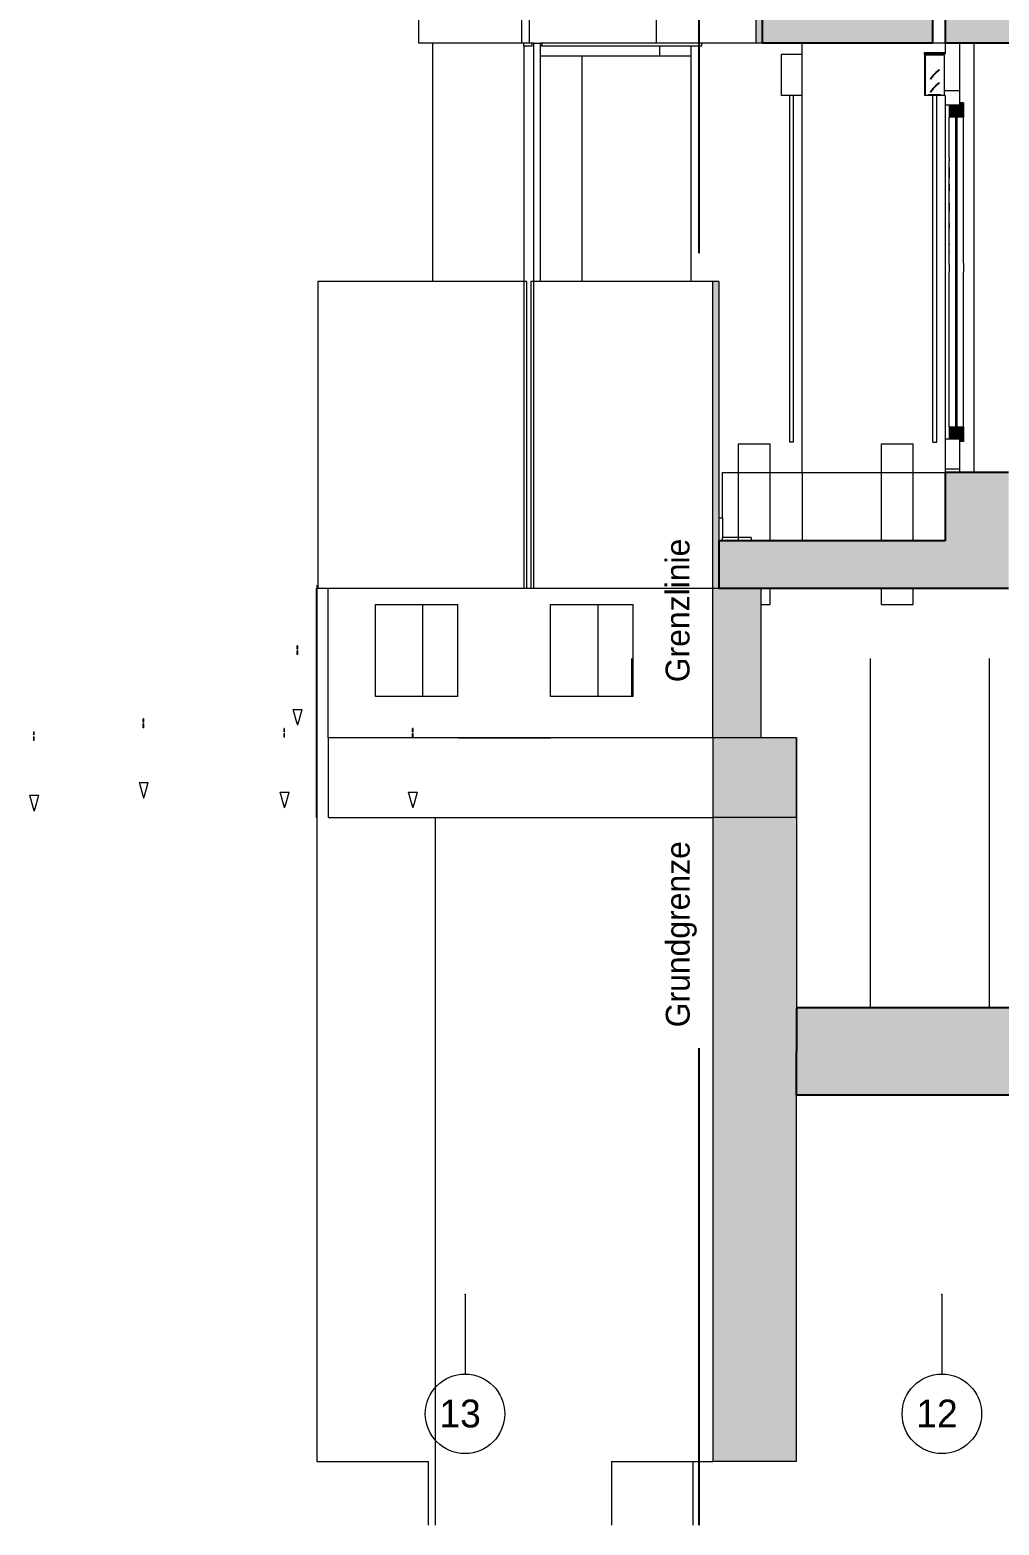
# Model space of a CAD drawing. Header units: metres. Extents: x -35.7 to 3.2, y -7 to 21.9.
# Drawn here: x -35.74 to -29.64, y -6.95 to 2.45 of the extents above; entities that cross this region are included whole.
import ezdxf

# ---------------------------------------------------------------- set-up
doc = ezdxf.new("R2010")
doc.units = ezdxf.units.M
doc.header["$MEASUREMENT"] = 0
doc.linetypes.add('Grenzlinie', pattern=[0.008, 0.003, -0.005])
doc.linetypes.add('Raster', pattern=[0.004, 0.002, -0.001, 0, -0.001])
for name, color, linetype in [('B_Schnitt B Garagenrampe RB_1_000 Achsraster', 7, 'Continuous'), ('B_Schnitt B Garagenrampe RB_1_110 Wand Aussen', 7, 'Continuous'), ('B_Schnitt B Garagenrampe RB_1_111 Wand Aussen - Bohrpfahlwand 80', 7, 'Continuous'), ('B_Schnitt B Garagenrampe RB_1_210 Decke', 7, 'Continuous'), ('B_Schnitt B Garagenrampe RB_1_211 Decke - Bohrpfahl Rost', 7, 'Continuous'), ('B_Schnitt B Garagenrampe RB_1_250 Träger Unterzug', 7, 'Continuous'), ('B_Schnitt B Garagenrampe RB_1_260 Fundament', 7, 'Continuous'), ('B_Schnitt B Garagenrampe RB_1_270 Deckendurchbruchsymbol', 7, 'Continuous'), ('B_Schnitt B Garagenrampe RB_1_450 Absturzsicherung', 7, 'Continuous'), ('B_Schnitt B Garagenrampe RB_1_840 Baulinien', 7, 'Continuous'), ('B_Schnitt B Garagenrampe RB_1_910 Allgemein Lageplan Höhen', 7, 'Continuous'), ('B_Schnitt B Garagenrampe RB_1_Neubau_840 Baulinien', 7, 'Continuous')]:
    doc.layers.add(name, color=color, linetype=linetype)
doc.styles.add('ERSTELLTER_STIL_1', font='')
doc.styles.get('ERSTELLTER_STIL_1').set_extended_font_data('Eurostile')

msp = doc.modelspace()

# ---------------------------------------------------------------- hatches: boundary and pattern name
at = {"layer": 'B_Schnitt B Garagenrampe RB_1_110 Wand Aussen', "linetype": 'Continuous', "lineweight": 0, "true_color": 0xffffff}
for points in [[(-29.955, 1.98), (-29.955, 1.905), (-29.89, 1.905), (-29.89, 1.98)], [(-29.89, 1.995), (-29.89, 1.905), (-29.865, 1.905), (-29.865, 1.995)], [(-29.955, -0.12), (-29.89, -0.12), (-29.89, -0.045), (-29.955, -0.045)], [(-29.89, -0.135), (-29.865, -0.135), (-29.865, -0.045), (-29.89, -0.045)]]:
    msp.add_hatch(color=7, dxfattribs=at).paths.add_polyline_path(points)
at = {"layer": 'B_Schnitt B Garagenrampe RB_1_110 Wand Aussen', "linetype": 'Continuous', "lineweight": 0, "true_color": 0x000000}
msp.add_hatch(color=18, dxfattribs=at).paths.add_polyline_path([(-31.4432, -2), (-31.1401, -2), (-31.1401, -1.06), (-31.4432, -1.06)])
at = {"layer": 'B_Schnitt B Garagenrampe RB_1_111 Wand Aussen - Bohrpfahlwand 80', "linetype": 'Continuous', "lineweight": 0, "true_color": 0x000000}
msp.add_hatch(color=18, dxfattribs=at).paths.add_polyline_path([(-30.9167, -4.2467), (-30.9151, -3.6966), (-30.9151, -2), (-30.9178, -2), (-30.9178, -2.5), (-31.4404, -2.5), (-31.4404, -6.55), (-30.9167, -6.55)])
at = {"layer": 'B_Schnitt B Garagenrampe RB_1_210 Decke', "linetype": 'Continuous', "lineweight": 0, "true_color": 0x000000}
for points in [[(-30.06, 2.37), (-30.06, 2.57), (-31.13, 2.57), (-31.13, 2.37)], [(-29.98, 2.57), (-29.98, 2.37), (-21.495, 2.37), (-21.495, 2.57)], [(-29.98, -1.06), (-29.98, -0.76), (-31.4028, -0.76), (-31.4028, -1.06)]]:
    msp.add_hatch(color=18, dxfattribs=at).paths.add_polyline_path(points)
at = {"layer": 'B_Schnitt B Garagenrampe RB_1_211 Decke - Bohrpfahl Rost', "linetype": 'Continuous', "lineweight": 0, "true_color": 0x000000}
msp.add_hatch(color=18, dxfattribs=at).paths.add_polyline_path([(-30.9178, -2.5), (-30.9178, -2), (-31.4405, -2), (-31.4405, -2.5)])
at = {"layer": 'B_Schnitt B Garagenrampe RB_1_250 Träger Unterzug', "linetype": 'Continuous', "lineweight": 0, "true_color": 0x000000}
msp.add_hatch(color=18, dxfattribs=at).paths.add_polyline_path([(-29.58, -0.33), (-29.98, -0.33), (-29.98, -1.06), (-29.58, -1.06)])
at = {"layer": 'B_Schnitt B Garagenrampe RB_1_260 Fundament', "linetype": 'Continuous', "lineweight": 0, "true_color": 0x000000}
msp.add_hatch(color=18, dxfattribs=at).paths.add_polyline_path([(-30.9167, -4.2467), (-12.685, -4.2467), (-12.685, -3.6966), (-30.9151, -3.6966)])
at = {"layer": 'B_Schnitt B Garagenrampe RB_1_450 Absturzsicherung', "linetype": 'Continuous', "lineweight": 0, "true_color": 0x000000}
for points in [[(-31.13, 3.716), (-31.17, 3.716), (-31.17, 2.37), (-31.13, 2.37)], [(-31.4028, -1.06), (-31.4028, 0.87), (-31.4432, 0.87), (-31.4432, -1.06)]]:
    msp.add_hatch(color=18, dxfattribs=at).paths.add_polyline_path(points)

# ---------------------------------------------------------------- linework, layer by layer
at = {"layer": 'B_Schnitt B Garagenrampe RB_1_000 Achsraster', "color": 5, "linetype": 'Raster', "lineweight": 0, "ltscale": 1000}
for p, q in [((-33, -5.5), (-33, -6)), ((-30, -5.5), (-30, -6))]:
    msp.add_line(p, q, dxfattribs=at)
at = {"layer": 'B_Schnitt B Garagenrampe RB_1_000 Achsraster', "color": 5, "linetype": 'Continuous', "lineweight": 0, "ltscale": 1000}
for centre in [(-33, -6.25), (-30, -6.25)]:
    msp.add_circle(centre, 0.25, dxfattribs=at)
at = {"layer": 'B_Schnitt B Garagenrampe RB_1_000 Achsraster', "color": 5, "linetype": 'Raster', "lineweight": 0, "ltscale": 1000}
for p in [(-33, -5.5), (-33, -5.5), (-30, -5.5), (-30, -5.5)]:
    msp.add_point(p, dxfattribs=at)
at = {"layer": 'B_Schnitt B Garagenrampe RB_1_110 Wand Aussen', "color": 7, "linetype": 'Continuous', "lineweight": 18, "ltscale": 1000}
for p, q in [((-33.205, 2.37), (-33.205, 0.87)), ((-30.88, -0.33), (-30.88, 2.37)), ((-29.98, 2.37), (-30.06, 2.37)), ((-29.8, 2.37), (-29.8, -0.33)), ((-32.265, 2.29), (-31.58, 2.29)), ((-32.265, 2.29), (-32.265, 0.87)), ((-31.58, 2.35), (-31.58, 2.29)), ((-31.58, 2.29), (-31.58, 0.87)), ((-31.38, -0.53), (-31.38, -0.33)), ((-31.38, -0.33), (-30.88, -0.33)), ((-30.7, -0.33), (-29.98, -0.33)), ((-31.38, -0.615), (-31.38, -0.53)), ((-31.4028, -0.615), (-31.38, -0.615)), ((-31.2, -0.74), (-31.38, -0.74)), ((-31.38, -0.76), (-31.38, -0.74)), ((-31.2, -0.74), (-31.2, -0.76)), ((-33.8604, -2), (-33.8604, -1.06)), ((-32.6301, -1.06), (-33.0448, -1.06)), ((-31.4432, -1.06), (-31.9431, -1.06)), ((-33.564, -1.74), (-33.564, -1.16)), ((-33.0448, -1.74), (-33.0448, -1.16)), ((-32.462, -1.74), (-32.462, -1.16)), ((-31.9431, -1.74), (-31.9431, -1.16)), ((-33.564, -2), (-33.8604, -2)), ((-33.0448, -2), (-33.564, -2)), ((-32.462, -2), (-33.0448, -2)), ((-31.9431, -2), (-32.462, -2)), ((-31.4432, -2), (-31.9431, -2))]:
    msp.add_line(p, q, dxfattribs=at)
at = {"layer": 'B_Schnitt B Garagenrampe RB_1_110 Wand Aussen', "color": 7, "linetype": 'Continuous', "lineweight": 13, "ltscale": 1000}
for p, q in [((-29.98, 2.37), (-29.98, 2.3)), ((-31.01, 2.04), (-31.01, 2.3)), ((-31.01, 2.3), (-30.88, 2.3)), ((-30.11, 2.3), (-30.11, 2.31)), ((-30.11, 2.31), (-29.98, 2.31)), ((-30.11, 2.3), (-30.11, 2.04)), ((-29.98, 2.3), (-30.11, 2.3)), ((-30.105, 2.295), (-30.105, 2.04)), ((-29.985, 2.295), (-30.105, 2.295)), ((-29.985, 2.295), (-29.985, 2.04)), ((-30.0178, 2.2016), (-30.0157, 2.1995)), ((-30.0743, 2.145), (-30.0722, 2.1429)), ((-30.0178, 2.1194), (-30.0157, 2.1173)), ((-29.89, 2.07), (-29.98, 2.07)), ((-31.005, 2.04), (-31.01, 2.04)), ((-30.9575, 2.04), (-31.005, 2.04)), ((-30.9325, 2.04), (-30.9575, 2.04)), ((-30.9575, -0.14), (-30.9575, 2.04)), ((-30.885, 2.04), (-30.9325, 2.04)), ((-30.9325, -0.14), (-30.9325, 2.04)), ((-30.88, 2.04), (-30.885, 2.04)), ((-30.105, 2.04), (-30.11, 2.04)), ((-30.085, 2.04), (-30.105, 2.04)), ((-30.085, 2.0415), (-30.085, 2.04)), ((-30.0835, 2.0415), (-30.085, 2.0415)), ((-30.005, 2.04), (-30.085, 2.04)), ((-30.0835, 2.0445), (-30.0835, 2.0415)), ((-30.0065, 2.0445), (-30.0835, 2.0445)), ((-30.0743, 2.0629), (-30.0722, 2.0607)), ((-30.0575, -0.14), (-30.0575, 2.04)), ((-30.0325, -0.14), (-30.0325, 2.04)), ((-30.0065, 2.0445), (-30.0065, 2.0415)), ((-30.005, 2.0415), (-30.0065, 2.0415)), ((-30.005, 2.0415), (-30.005, 2.04)), ((-29.985, 2.04), (-30.005, 2.04)), ((-29.98, 2.04), (-29.985, 2.04)), ((-29.98, 2.04), (-29.98, 1.98)), ((-29.98, 1.98), (-29.98, -0.12)), ((-29.955, 1.98), (-29.955, 1.905)), ((-29.865, 1.995), (-29.89, 1.995)), ((-29.865, 1.995), (-29.865, 1.905)), ((-29.915, 1.905), (-29.915, -0.045)), ((-29.905, 1.905), (-29.905, -0.045)), ((-29.955, 1.6972), (-29.955, 1.8263)), ((-29.955, 1.4412), (-29.955, 1.6184)), ((-29.955, 1.3133), (-29.955, 1.3625)), ((-29.955, 1.1853), (-29.955, 1.2346)), ((-29.955, 1.0574), (-29.955, 1.1066)), ((-29.955, 0.6735), (-29.955, 0.6942)), ((-29.955, 0.548), (-29.955, 0.5886)), ((-29.955, 0.4424), (-29.955, 0.4668)), ((-29.955, 0.3368), (-29.955, 0.3389)), ((-29.955, 0.0337), (-29.955, 0.2109)), ((-29.955, -0.045), (-29.955, -0.12)), ((-29.865, -0.045), (-29.865, -0.135)), ((-30.9325, -0.14), (-30.9575, -0.14)), ((-30.0575, -0.14), (-30.0325, -0.14)), ((-29.98, -0.12), (-29.98, -0.33)), ((-29.865, -0.135), (-29.89, -0.135)), ((-29.89, -0.31), (-29.98, -0.31)), ((-31.4432, -1.06), (-31.4432, -2)), ((-31.1401, -1.06), (-31.1401, -2)), ((-31.4405, -2), (-31.4432, -2))]:
    msp.add_line(p, q, dxfattribs=at)
at = {"layer": 'B_Schnitt B Garagenrampe RB_1_110 Wand Aussen', "color": 8, "linetype": 'Continuous', "lineweight": 13, "ltscale": 1000}
msp.add_line((-32.5265, 2.29), (-32.265, 2.29), dxfattribs=at)
at = {"layer": 'B_Schnitt B Garagenrampe RB_1_110 Wand Aussen', "color": 8, "linetype": 'Continuous', "lineweight": 0, "ltscale": 1000}
for p, q in [((-29.955, 1.8263), (-29.955, 1.905)), ((-29.865, 0.9856), (-29.865, 1.905)), ((-29.955, 1.7464), (-29.955, 1.8251)), ((-29.955, 1.6474), (-29.955, 1.6972)), ((-29.955, 1.6474), (-29.955, 1.6288)), ((-29.955, 1.6184), (-29.955, 1.6288)), ((-29.955, 1.5882), (-29.955, 1.5232)), ((-29.955, 1.4905), (-29.955, 1.5232)), ((-29.955, 1.4826), (-29.955, 1.4412)), ((-29.955, 1.3625), (-29.955, 1.4412)), ((-29.955, 1.3625), (-29.955, 1.3133)), ((-29.955, 1.2346), (-29.955, 1.3133)), ((-29.955, 1.2346), (-29.955, 1.2064)), ((-29.955, 1.1066), (-29.955, 1.1853)), ((-29.955, 1.1066), (-29.955, 1.1008)), ((-29.955, 1.0602), (-29.955, 1.0574)), ((-29.955, 0.9856), (-29.955, 1.0574)), ((-29.955, 0.9786), (-29.955, 0.9856)), ((-29.955, 0.9786), (-29.955, 0.93)), ((-29.865, 0.9856), (-29.865, 0.93)), ((-29.955, 0.9294), (-29.955, 0.93)), ((-29.955, 0.8507), (-29.955, 0.9294)), ((-29.955, 0.8015), (-29.955, 0.8507)), ((-29.865, 0.2126), (-29.865, 0.93)), ((-29.955, 0.7592), (-29.955, 0.8015)), ((-29.955, 0.6942), (-29.955, 0.7592)), ((-29.955, 0.6536), (-29.955, 0.6735)), ((-29.955, 0.5886), (-29.955, 0.6536)), ((-29.955, 0.483), (-29.955, 0.548)), ((-29.955, 0.4668), (-29.955, 0.483)), ((-29.955, 0.3774), (-29.955, 0.4424)), ((-29.955, 0.3389), (-29.955, 0.3774)), ((-29.955, 0.2718), (-29.955, 0.3368)), ((-29.955, 0.2312), (-29.955, 0.2718)), ((-29.955, 0.2126), (-29.955, 0.2312)), ((-29.955, 0.2109), (-29.955, 0.2126)), ((-29.865, -0.045), (-29.865, 0.2126)), ((-29.955, 0.083), (-29.955, 0.1617)), ((-29.955, -0.045), (-29.955, 0.0337))]:
    msp.add_line(p, q, dxfattribs=at)
at = {"layer": 'B_Schnitt B Garagenrampe RB_1_110 Wand Aussen', "color": 16, "linetype": 'Continuous', "lineweight": 13, "ltscale": 1000, "true_color": 0x7e0000}
for p, q in [((-33.564, -1.16), (-33.0448, -1.16)), ((-33.564, -1.74), (-33.564, -1.16)), ((-33.267, -1.16), (-33.267, -1.74)), ((-32.462, -1.16), (-31.9431, -1.16)), ((-32.462, -1.74), (-32.462, -1.16)), ((-32.165, -1.16), (-32.165, -1.74)), ((-33.0448, -1.74), (-33.564, -1.74)), ((-31.9431, -1.74), (-32.462, -1.74))]:
    msp.add_line(p, q, dxfattribs=at)
at = {"layer": 'B_Schnitt B Garagenrampe RB_1_110 Wand Aussen', "color": 7, "linetype": 'Continuous', "lineweight": 13, "ltscale": 1000, "flags": 128}
for points in [[(-29.89, 2.37), (-29.89, 1.995), (-29.89, 1.98)], [(-30.0178, 2.2016), (-30.0388, 2.1849), (-30.0576, 2.166), (-30.0743, 2.145)], [(-30.0157, 2.1995), (-30.0366, 2.1827), (-30.0555, 2.1639), (-30.0722, 2.1429)], [(-30.0178, 2.1194), (-30.0388, 2.1027), (-30.0576, 2.0838), (-30.0743, 2.0629)], [(-30.0157, 2.1173), (-30.0366, 2.1006), (-30.0555, 2.0817), (-30.0722, 2.0607)], [(-29.89, 1.98), (-29.955, 1.98), (-29.98, 1.98)], [(-29.865, 1.905), (-29.89, 1.905), (-29.905, 1.905), (-29.915, 1.905), (-29.955, 1.905)], [(-29.865, -0.045), (-29.89, -0.045), (-29.905, -0.045), (-29.915, -0.045), (-29.955, -0.045)], [(-29.89, -0.12), (-29.955, -0.12), (-29.98, -0.12)], [(-29.89, -0.12), (-29.89, -0.135), (-29.89, -0.33)]]:
    msp.add_lwpolyline(points, dxfattribs=at)
at = {"layer": 'B_Schnitt B Garagenrampe RB_1_111 Wand Aussen - Bohrpfahlwand 80', "color": 7, "linetype": 'Continuous', "lineweight": 18, "ltscale": 1000}
for p, q in [((-33.9327, -1.04), (-33.9327, -1.06)), ((-33.9327, -1.04), (-33.9269, -1.04)), ((-33.9327, -1.06), (-33.9327, -2.5)), ((-31.95, -1.74), (-31.95, -1.5)), ((-30.45, -3.6966), (-30.45, -1.5)), ((-29.7, -3.6966), (-29.7, -1.5)), ((-30.9151, -2), (-30.9151, -3.6966)), ((-33.9327, -2.5), (-33.9327, -6.55)), ((-33.1864, -6.95), (-33.1864, -2.5)), ((-33.9327, -6.55), (-33.8308, -6.55)), ((-33.8308, -6.55), (-33.2314, -6.55)), ((-33.2314, -6.55), (-33.2314, -6.95)), ((-32.0787, -6.55), (-31.4404, -6.55)), ((-32.0787, -6.55), (-32.0787, -6.95)), ((-31.5655, -6.95), (-31.5655, -6.55))]:
    msp.add_line(p, q, dxfattribs=at)
at = {"layer": 'B_Schnitt B Garagenrampe RB_1_111 Wand Aussen - Bohrpfahlwand 80', "color": 7, "linetype": 'Continuous', "lineweight": 13, "ltscale": 1000}
for p, q in [((-30.9151, -2), (-30.9178, -2)), ((-31.4404, -2.5), (-31.4404, -6.55)), ((-30.9167, -4.2467), (-30.9167, -6.55)), ((-30.9167, -6.55), (-31.4404, -6.55))]:
    msp.add_line(p, q, dxfattribs=at)
at = {"layer": 'B_Schnitt B Garagenrampe RB_1_210 Decke', "color": 7, "linetype": 'Continuous', "lineweight": 25, "ltscale": 1000}
for p, q in [((-31.13, 2.57), (-31.13, 2.37)), ((-30.06, 2.57), (-30.06, 2.37)), ((-29.98, 2.57), (-29.98, 2.37)), ((-30.06, 2.37), (-31.13, 2.37)), ((-31.4028, -0.76), (-31.4028, -1.06)), ((-29.98, -0.76), (-31.4028, -0.76)), ((-31.1401, -1.06), (-31.4028, -1.06)), ((-29.98, -1.06), (-31.1401, -1.06))]:
    msp.add_line(p, q, dxfattribs=at)
at = {"layer": 'B_Schnitt B Garagenrampe RB_1_210 Decke', "color": 7, "linetype": 'Continuous', "lineweight": 25, "ltscale": 1000, "flags": 128}
msp.add_lwpolyline([(-21.495, 2.37), (-21.585, 2.37), (-29.89, 2.37), (-29.98, 2.37)], dxfattribs=at)
at = {"layer": 'B_Schnitt B Garagenrampe RB_1_211 Decke - Bohrpfahl Rost', "color": 8, "linetype": 'Continuous', "lineweight": 13, "ltscale": 1000}
for p, q in [((-33.9346, -1.06), (-33.9343, -1.06)), ((-33.9343, -2.5), (-33.9346, -1.06)), ((-33.9343, -1.06), (-33.9327, -1.06)), ((-33.9343, -1.06), (-33.9343, -2.5)), ((-33.8598, -2.5), (-33.8598, -2)), ((-33.0439, -2), (-32.462, -2)), ((-31.4432, -2), (-31.4405, -2)), ((-33.9346, -2.5), (-33.9343, -2.5)), ((-33.9327, -2.5), (-33.9343, -2.5)), ((-33.8598, -2.5), (-31.4405, -2.5))]:
    msp.add_line(p, q, dxfattribs=at)
at = {"layer": 'B_Schnitt B Garagenrampe RB_1_211 Decke - Bohrpfahl Rost', "color": 7, "linetype": 'Continuous', "lineweight": 18, "ltscale": 1000}
for p, q in [((-31.4405, -2), (-31.4405, -2.5)), ((-31.1401, -2), (-31.4405, -2)), ((-30.9178, -2), (-31.1401, -2)), ((-30.9178, -2), (-30.9178, -2.5)), ((-31.4404, -2.5), (-31.4405, -2.5)), ((-30.9178, -2.5), (-31.4404, -2.5))]:
    msp.add_line(p, q, dxfattribs=at)
at = {"layer": 'B_Schnitt B Garagenrampe RB_1_250 Träger Unterzug', "color": 7, "linetype": 'Continuous', "lineweight": 13, "ltscale": 1000}
for p, q in [((-30.88, -0.33), (-30.88, -0.76)), ((-30.88, -0.33), (-30.7, -0.33)), ((-31.38, -0.615), (-31.38, -0.74))]:
    msp.add_line(p, q, dxfattribs=at)
at = {"layer": 'B_Schnitt B Garagenrampe RB_1_250 Träger Unterzug', "color": 7, "linetype": 'Continuous', "lineweight": 25, "ltscale": 1000}
for p, q in [((-29.98, -0.33), (-29.98, -0.76)), ((-29.58, -1.06), (-29.98, -1.06))]:
    msp.add_line(p, q, dxfattribs=at)
at = {"layer": 'B_Schnitt B Garagenrampe RB_1_250 Träger Unterzug', "color": 7, "linetype": 'Continuous', "lineweight": 25, "ltscale": 1000, "flags": 128}
msp.add_lwpolyline([(-29.58, -0.33), (-29.89, -0.33), (-29.98, -0.33)], dxfattribs=at)
at = {"layer": 'B_Schnitt B Garagenrampe RB_1_260 Fundament', "color": 7, "linetype": 'Continuous', "lineweight": 25, "ltscale": 1000}
for p, q in [((-30.9151, -3.6966), (-30.9167, -4.2467)), ((-20.533, -3.6966), (-30.9151, -3.6966)), ((-13.085, -4.2467), (-30.9167, -4.2467))]:
    msp.add_line(p, q, dxfattribs=at)
at = {"layer": 'B_Schnitt B Garagenrampe RB_1_270 Deckendurchbruchsymbol', "color": 7, "linetype": 'Continuous', "lineweight": 13, "ltscale": 1000}
for p, q in [((-31.775, 2.29), (-31.775, 2.35)), ((-31.28, -0.15), (-31.08, -0.15)), ((-31.28, -0.76), (-31.28, -0.15)), ((-31.08, -0.76), (-31.08, -0.15)), ((-30.38, -0.15), (-30.18, -0.15)), ((-30.38, -0.76), (-30.38, -0.15)), ((-30.18, -0.76), (-30.18, -0.15)), ((-31.08, -1.16), (-31.08, -1.06)), ((-30.38, -1.16), (-30.38, -1.06)), ((-30.18, -1.16), (-30.18, -1.06)), ((-31.1401, -1.16), (-31.08, -1.16)), ((-30.38, -1.16), (-30.18, -1.16))]:
    msp.add_line(p, q, dxfattribs=at)
at = {"layer": 'B_Schnitt B Garagenrampe RB_1_450 Absturzsicherung', "color": 7, "linetype": 'Continuous', "lineweight": 18, "ltscale": 1000}
for p, q in [((-33.29, 2.37), (-33.29, 3.716)), ((-32.645, 3.716), (-32.645, 2.37)), ((-32.5971, 3.716), (-32.5971, 2.37)), ((-31.795, 2.37), (-31.795, 3.716)), ((-33.25, 2.37), (-33.29, 2.37)), ((-32.645, 2.37), (-33.25, 2.37)), ((-32.6318, 2.37), (-32.645, 2.37)), ((-32.577, 2.37), (-32.6318, 2.37)), ((-32.6318, 2.37), (-32.6318, 2.35)), ((-32.5726, 2.37), (-32.577, 2.37)), ((-32.577, 2.35), (-32.577, 2.37)), ((-32.5669, 2.37), (-32.5726, 2.37)), ((-32.5669, 2.37), (-32.5265, 2.37)), ((-32.5669, -1.06), (-32.5669, 2.37)), ((-32.5221, 2.37), (-32.5265, 2.37)), ((-32.5265, 2.37), (-32.5265, 0.87)), ((-32.5164, 2.37), (-32.5221, 2.37)), ((-31.795, 2.37), (-32.5164, 2.37)), ((-32.5164, 2.37), (-32.5164, 2.35)), ((-31.755, 2.37), (-31.795, 2.37)), ((-31.17, 2.37), (-31.755, 2.37)), ((-31.51, 2.35), (-31.51, 2.37)), ((-32.577, 2.35), (-32.6318, 2.35)), ((-32.6301, 2.35), (-32.6301, 0.87)), ((-32.5164, 2.35), (-32.5265, 2.35)), ((-31.51, 2.35), (-32.5164, 2.35)), ((-32.6301, 0.87), (-33.9269, 0.87)), ((-33.9269, 0.87), (-33.9269, -1.06)), ((-32.6114, 0.87), (-32.6301, 0.87)), ((-32.6301, 0.87), (-32.6301, -1.06)), ((-32.6114, -1.06), (-32.6114, 0.87)), ((-32.5669, 0.87), (-32.5855, 0.87)), ((-32.5855, 0.87), (-32.5855, -1.06)), ((-31.4432, 0.87), (-32.5669, 0.87)), ((-31.4432, 0.87), (-31.4432, -1.06)), ((-31.4028, 0.87), (-31.4432, 0.87)), ((-31.4028, 0.87), (-31.4028, -0.76)), ((-33.564, -1.06), (-33.9269, -1.06)), ((-33.0448, -1.06), (-33.564, -1.06)), ((-32.6301, -1.06), (-33.0448, -1.06)), ((-32.5855, -1.06), (-32.6301, -1.06)), ((-31.9431, -1.06), (-32.5855, -1.06)), ((-31.4028, -1.06), (-31.4432, -1.06))]:
    msp.add_line(p, q, dxfattribs=at)
at = {"layer": 'B_Schnitt B Garagenrampe RB_1_450 Absturzsicherung', "color": 7, "linetype": 'Continuous', "lineweight": 13, "ltscale": 1000}
for p in [(-31.17, 3.716), (-31.13, 2.37)]:
    msp.add_line(p, (-31.17, 2.37), dxfattribs=at)
at = {"layer": 'B_Schnitt B Garagenrampe RB_1_910 Allgemein Lageplan Höhen', "color": 7, "linetype": 'Continuous', "lineweight": 13, "ltscale": 1000}
for p, q in [((-34.0557, -1.4204), (-34.0557, -1.4202)), ((-34.0526, -1.4202), (-34.0557, -1.4202)), ((-34.0557, -1.44), (-34.0557, -1.4204)), ((-34.0526, -1.4204), (-34.0557, -1.4204)), ((-34.0557, -1.4402), (-34.0557, -1.44)), ((-34.0526, -1.44), (-34.0557, -1.44)), ((-34.0557, -1.4403), (-34.0557, -1.4402)), ((-34.0526, -1.4403), (-34.0557, -1.4403)), ((-34.0526, -1.4517), (-34.0557, -1.4517)), ((-34.0557, -1.452), (-34.0557, -1.4518)), ((-34.0557, -1.4524), (-34.0557, -1.452)), ((-34.0557, -1.4528), (-34.0557, -1.4524)), ((-34.0557, -1.4534), (-34.0557, -1.4528)), ((-34.0557, -1.4542), (-34.0557, -1.4534)), ((-34.0557, -1.455), (-34.0557, -1.4542)), ((-34.0557, -1.456), (-34.0557, -1.455)), ((-34.0557, -1.4571), (-34.0557, -1.456)), ((-34.0557, -1.4584), (-34.0557, -1.4571)), ((-34.0557, -1.4599), (-34.0557, -1.4584)), ((-34.0557, -1.4617), (-34.0557, -1.4599)), ((-34.0557, -1.4634), (-34.0557, -1.4617)), ((-34.0557, -1.4649), (-34.0557, -1.4634)), ((-34.0557, -1.4662), (-34.0557, -1.4649)), ((-34.0557, -1.4673), (-34.0557, -1.4662)), ((-34.0557, -1.4686), (-34.0557, -1.4673)), ((-34.0557, -1.4697), (-34.0557, -1.4686)), ((-34.0557, -1.4706), (-34.0557, -1.4697)), ((-34.0557, -1.4712), (-34.0557, -1.4706)), ((-34.0557, -1.4716), (-34.0557, -1.4712)), ((-34.0557, -1.4718), (-34.0557, -1.4716)), ((-34.0557, -1.4728), (-34.0557, -1.4718)), ((-34.0526, -1.4718), (-34.0557, -1.4718)), ((-34.0557, -1.4739), (-34.0557, -1.4728)), ((-34.0557, -1.4747), (-34.0557, -1.4739)), ((-34.0557, -1.4753), (-34.0557, -1.4747)), ((-34.0526, -1.4753), (-34.0557, -1.4753)), ((-34.0526, -1.4204), (-34.0526, -1.4202)), ((-34.0526, -1.44), (-34.0526, -1.4204)), ((-34.0526, -1.4402), (-34.0526, -1.44)), ((-34.0526, -1.4403), (-34.0526, -1.4402)), ((-34.0526, -1.452), (-34.0526, -1.4518)), ((-34.0526, -1.4524), (-34.0526, -1.452)), ((-34.0526, -1.4528), (-34.0526, -1.4524)), ((-34.0526, -1.4534), (-34.0526, -1.4528)), ((-34.0526, -1.4542), (-34.0526, -1.4534)), ((-34.0526, -1.455), (-34.0526, -1.4542)), ((-34.0526, -1.456), (-34.0526, -1.455)), ((-34.0526, -1.4571), (-34.0526, -1.456)), ((-34.0526, -1.4584), (-34.0526, -1.4571)), ((-34.0526, -1.4599), (-34.0526, -1.4584)), ((-34.0526, -1.4617), (-34.0526, -1.4599)), ((-34.0526, -1.4634), (-34.0526, -1.4617)), ((-34.0526, -1.4649), (-34.0526, -1.4634)), ((-34.0526, -1.4662), (-34.0526, -1.4649)), ((-34.0526, -1.4673), (-34.0526, -1.4662)), ((-34.0526, -1.4686), (-34.0526, -1.4673)), ((-34.0526, -1.4697), (-34.0526, -1.4686)), ((-34.0526, -1.4706), (-34.0526, -1.4697)), ((-34.0526, -1.4712), (-34.0526, -1.4706)), ((-34.0526, -1.4716), (-34.0526, -1.4712)), ((-34.0526, -1.4718), (-34.0526, -1.4716)), ((-34.0526, -1.4728), (-34.0526, -1.4718)), ((-34.0526, -1.4739), (-34.0526, -1.4728)), ((-34.0526, -1.4747), (-34.0526, -1.4739)), ((-34.0526, -1.4753), (-34.0526, -1.4747)), ((-35.0245, -1.8804), (-35.0245, -1.8802)), ((-35.0214, -1.8802), (-35.0245, -1.8802)), ((-35.0245, -1.9), (-35.0245, -1.8804)), ((-35.0214, -1.8804), (-35.0245, -1.8804)), ((-35.0214, -1.8804), (-35.0214, -1.8802)), ((-35.0214, -1.9), (-35.0214, -1.8804)), ((-34.0804, -1.82), (-34.0766, -1.82)), ((-34.0572, -1.9033), (-34.0804, -1.82)), ((-34.0766, -1.82), (-34.0665, -1.82)), ((-34.0665, -1.82), (-34.0526, -1.82)), ((-34.0526, -1.82), (-34.0387, -1.82)), ((-34.0479, -1.9033), (-34.0248, -1.82)), ((-34.0387, -1.82), (-34.0285, -1.82)), ((-34.0285, -1.82), (-34.0248, -1.82)), ((-35.713, -1.9604), (-35.713, -1.9602)), ((-35.7099, -1.9602), (-35.713, -1.9602)), ((-35.713, -1.98), (-35.713, -1.9604)), ((-35.7099, -1.9604), (-35.713, -1.9604)), ((-35.7099, -1.9604), (-35.7099, -1.9602)), ((-35.7099, -1.98), (-35.7099, -1.9604)), ((-35.0245, -1.9002), (-35.0245, -1.9)), ((-35.0214, -1.9), (-35.0245, -1.9)), ((-35.0245, -1.9003), (-35.0245, -1.9002)), ((-35.0214, -1.9003), (-35.0245, -1.9003)), ((-35.0214, -1.9117), (-35.0245, -1.9117)), ((-35.0245, -1.912), (-35.0245, -1.9118)), ((-35.0245, -1.9124), (-35.0245, -1.912)), ((-35.0245, -1.9128), (-35.0245, -1.9124)), ((-35.0245, -1.9134), (-35.0245, -1.9128)), ((-35.0245, -1.9142), (-35.0245, -1.9134)), ((-35.0245, -1.915), (-35.0245, -1.9142)), ((-35.0245, -1.916), (-35.0245, -1.915)), ((-35.0245, -1.9171), (-35.0245, -1.916)), ((-35.0245, -1.9184), (-35.0245, -1.9171)), ((-35.0245, -1.9199), (-35.0245, -1.9184)), ((-35.0245, -1.9217), (-35.0245, -1.9199)), ((-35.0245, -1.9234), (-35.0245, -1.9217)), ((-35.0245, -1.9249), (-35.0245, -1.9234)), ((-35.0245, -1.9262), (-35.0245, -1.9249)), ((-35.0245, -1.9273), (-35.0245, -1.9262)), ((-35.0245, -1.9286), (-35.0245, -1.9273)), ((-35.0245, -1.9297), (-35.0245, -1.9286)), ((-35.0245, -1.9306), (-35.0245, -1.9297)), ((-35.0245, -1.9312), (-35.0245, -1.9306)), ((-35.0245, -1.9316), (-35.0245, -1.9312)), ((-35.0245, -1.9318), (-35.0245, -1.9316)), ((-35.0245, -1.9328), (-35.0245, -1.9318)), ((-35.0214, -1.9318), (-35.0245, -1.9318)), ((-35.0245, -1.9339), (-35.0245, -1.9328)), ((-35.0245, -1.9347), (-35.0245, -1.9339)), ((-35.0245, -1.9353), (-35.0245, -1.9347)), ((-35.0214, -1.9353), (-35.0245, -1.9353)), ((-35.0214, -1.9002), (-35.0214, -1.9)), ((-35.0214, -1.9003), (-35.0214, -1.9002)), ((-35.0214, -1.912), (-35.0214, -1.9118)), ((-35.0214, -1.9124), (-35.0214, -1.912)), ((-35.0214, -1.9128), (-35.0214, -1.9124)), ((-35.0214, -1.9134), (-35.0214, -1.9128)), ((-35.0214, -1.9142), (-35.0214, -1.9134)), ((-35.0214, -1.915), (-35.0214, -1.9142)), ((-35.0214, -1.916), (-35.0214, -1.915)), ((-35.0214, -1.9171), (-35.0214, -1.916)), ((-35.0214, -1.9184), (-35.0214, -1.9171)), ((-35.0214, -1.9199), (-35.0214, -1.9184)), ((-35.0214, -1.9217), (-35.0214, -1.9199)), ((-35.0214, -1.9234), (-35.0214, -1.9217)), ((-35.0214, -1.9249), (-35.0214, -1.9234)), ((-35.0214, -1.9262), (-35.0214, -1.9249)), ((-35.0214, -1.9273), (-35.0214, -1.9262)), ((-35.0214, -1.9286), (-35.0214, -1.9273)), ((-35.0214, -1.9297), (-35.0214, -1.9286)), ((-35.0214, -1.9306), (-35.0214, -1.9297)), ((-35.0214, -1.9312), (-35.0214, -1.9306)), ((-35.0214, -1.9316), (-35.0214, -1.9312)), ((-35.0214, -1.9318), (-35.0214, -1.9316)), ((-35.0214, -1.9328), (-35.0214, -1.9318)), ((-35.0214, -1.9339), (-35.0214, -1.9328)), ((-35.0214, -1.9347), (-35.0214, -1.9339)), ((-35.0214, -1.9353), (-35.0214, -1.9347)), ((-34.1381, -1.9404), (-34.1381, -1.9402)), ((-34.135, -1.9402), (-34.1381, -1.9402)), ((-34.1381, -1.96), (-34.1381, -1.9404)), ((-34.135, -1.9404), (-34.1381, -1.9404)), ((-34.1381, -1.9602), (-34.1381, -1.96)), ((-34.135, -1.96), (-34.1381, -1.96)), ((-34.1381, -1.9603), (-34.1381, -1.9602)), ((-34.135, -1.9603), (-34.1381, -1.9603)), ((-34.135, -1.9717), (-34.1381, -1.9717)), ((-34.1381, -1.972), (-34.1381, -1.9718)), ((-34.1381, -1.9724), (-34.1381, -1.972)), ((-34.1381, -1.9728), (-34.1381, -1.9724)), ((-34.1381, -1.9734), (-34.1381, -1.9728)), ((-34.1381, -1.9742), (-34.1381, -1.9734)), ((-34.1381, -1.975), (-34.1381, -1.9742)), ((-34.135, -1.9404), (-34.135, -1.9402)), ((-34.135, -1.96), (-34.135, -1.9404)), ((-34.135, -1.9602), (-34.135, -1.96)), ((-34.135, -1.9603), (-34.135, -1.9602)), ((-34.135, -1.972), (-34.135, -1.9718)), ((-34.135, -1.9724), (-34.135, -1.972)), ((-34.135, -1.9728), (-34.135, -1.9724)), ((-34.135, -1.9734), (-34.135, -1.9728)), ((-34.135, -1.9742), (-34.135, -1.9734)), ((-34.135, -1.975), (-34.135, -1.9742)), ((-34.0572, -1.9033), (-34.0566, -1.9033)), ((-34.0526, -1.92), (-34.0572, -1.9033)), ((-34.0566, -1.9033), (-34.0549, -1.9033)), ((-34.0549, -1.9033), (-34.0526, -1.9033)), ((-34.0526, -1.9033), (-34.0503, -1.9033)), ((-34.0526, -1.92), (-34.0479, -1.9033)), ((-34.0503, -1.9033), (-34.0486, -1.9033)), ((-34.0486, -1.9033), (-34.0479, -1.9033)), ((-33.3304, -1.9404), (-33.3304, -1.9402)), ((-33.3273, -1.9402), (-33.3304, -1.9402)), ((-33.3304, -1.96), (-33.3304, -1.9404)), ((-33.3273, -1.9404), (-33.3304, -1.9404)), ((-33.3304, -1.9602), (-33.3304, -1.96)), ((-33.3273, -1.96), (-33.3304, -1.96)), ((-33.3304, -1.9603), (-33.3304, -1.9602)), ((-33.3273, -1.9603), (-33.3304, -1.9603)), ((-33.3273, -1.9717), (-33.3304, -1.9717)), ((-33.3304, -1.972), (-33.3304, -1.9718)), ((-33.3304, -1.9724), (-33.3304, -1.972)), ((-33.3304, -1.9728), (-33.3304, -1.9724)), ((-33.3304, -1.9734), (-33.3304, -1.9728)), ((-33.3304, -1.9742), (-33.3304, -1.9734)), ((-33.3304, -1.975), (-33.3304, -1.9742)), ((-33.3273, -1.9404), (-33.3273, -1.9402)), ((-33.3273, -1.96), (-33.3273, -1.9404)), ((-33.3273, -1.9602), (-33.3273, -1.96)), ((-33.3273, -1.9603), (-33.3273, -1.9602)), ((-33.3273, -1.972), (-33.3273, -1.9718)), ((-33.3273, -1.9724), (-33.3273, -1.972)), ((-33.3273, -1.9728), (-33.3273, -1.9724)), ((-33.3273, -1.9734), (-33.3273, -1.9728)), ((-33.3273, -1.9742), (-33.3273, -1.9734)), ((-33.3273, -1.975), (-33.3273, -1.9742)), ((-35.713, -1.9802), (-35.713, -1.98)), ((-35.7099, -1.98), (-35.713, -1.98)), ((-35.713, -1.9803), (-35.713, -1.9802)), ((-35.7099, -1.9803), (-35.713, -1.9803)), ((-35.7099, -1.9917), (-35.713, -1.9917)), ((-35.713, -1.992), (-35.713, -1.9918)), ((-35.713, -1.9924), (-35.713, -1.992)), ((-35.713, -1.9928), (-35.713, -1.9924)), ((-35.713, -1.9934), (-35.713, -1.9928)), ((-35.713, -1.9942), (-35.713, -1.9934)), ((-35.713, -1.995), (-35.713, -1.9942)), ((-35.713, -1.996), (-35.713, -1.995)), ((-35.713, -1.9971), (-35.713, -1.996)), ((-35.713, -1.9984), (-35.713, -1.9971)), ((-35.713, -1.9999), (-35.713, -1.9984)), ((-35.713, -2.0017), (-35.713, -1.9999)), ((-35.713, -2.0034), (-35.713, -2.0017)), ((-35.713, -2.0049), (-35.713, -2.0034)), ((-35.713, -2.0062), (-35.713, -2.0049)), ((-35.713, -2.0073), (-35.713, -2.0062)), ((-35.713, -2.0086), (-35.713, -2.0073)), ((-35.713, -2.0097), (-35.713, -2.0086)), ((-35.713, -2.0106), (-35.713, -2.0097)), ((-35.713, -2.0112), (-35.713, -2.0106)), ((-35.713, -2.0116), (-35.713, -2.0112)), ((-35.713, -2.0118), (-35.713, -2.0116)), ((-35.713, -2.0128), (-35.713, -2.0118)), ((-35.7099, -2.0118), (-35.713, -2.0118)), ((-35.713, -2.0139), (-35.713, -2.0128)), ((-35.713, -2.0147), (-35.713, -2.0139)), ((-35.713, -2.0153), (-35.713, -2.0147)), ((-35.7099, -2.0153), (-35.713, -2.0153)), ((-35.7099, -1.9802), (-35.7099, -1.98)), ((-35.7099, -1.9803), (-35.7099, -1.9802)), ((-35.7099, -1.992), (-35.7099, -1.9918)), ((-35.7099, -1.9924), (-35.7099, -1.992)), ((-35.7099, -1.9928), (-35.7099, -1.9924)), ((-35.7099, -1.9934), (-35.7099, -1.9928)), ((-35.7099, -1.9942), (-35.7099, -1.9934)), ((-35.7099, -1.995), (-35.7099, -1.9942)), ((-35.7099, -1.996), (-35.7099, -1.995)), ((-35.7099, -1.9971), (-35.7099, -1.996)), ((-35.7099, -1.9984), (-35.7099, -1.9971)), ((-35.7099, -1.9999), (-35.7099, -1.9984)), ((-35.7099, -2.0017), (-35.7099, -1.9999)), ((-35.7099, -2.0034), (-35.7099, -2.0017)), ((-35.7099, -2.0049), (-35.7099, -2.0034)), ((-35.7099, -2.0062), (-35.7099, -2.0049)), ((-35.7099, -2.0073), (-35.7099, -2.0062)), ((-35.7099, -2.0086), (-35.7099, -2.0073)), ((-35.7099, -2.0097), (-35.7099, -2.0086)), ((-35.7099, -2.0106), (-35.7099, -2.0097)), ((-35.7099, -2.0112), (-35.7099, -2.0106)), ((-35.7099, -2.0116), (-35.7099, -2.0112)), ((-35.7099, -2.0118), (-35.7099, -2.0116)), ((-35.7099, -2.0128), (-35.7099, -2.0118)), ((-35.7099, -2.0139), (-35.7099, -2.0128)), ((-35.7099, -2.0147), (-35.7099, -2.0139)), ((-35.7099, -2.0153), (-35.7099, -2.0147)), ((-34.1381, -1.976), (-34.1381, -1.975)), ((-34.1381, -1.9771), (-34.1381, -1.976)), ((-34.1381, -1.9784), (-34.1381, -1.9771)), ((-34.1381, -1.9799), (-34.1381, -1.9784)), ((-34.1381, -1.9817), (-34.1381, -1.9799)), ((-34.1381, -1.9834), (-34.1381, -1.9817)), ((-34.1381, -1.9849), (-34.1381, -1.9834)), ((-34.1381, -1.9862), (-34.1381, -1.9849)), ((-34.1381, -1.9873), (-34.1381, -1.9862)), ((-34.1381, -1.9886), (-34.1381, -1.9873)), ((-34.1381, -1.9897), (-34.1381, -1.9886)), ((-34.1381, -1.9906), (-34.1381, -1.9897)), ((-34.1381, -1.9912), (-34.1381, -1.9906)), ((-34.1381, -1.9916), (-34.1381, -1.9912)), ((-34.1381, -1.9918), (-34.1381, -1.9916)), ((-34.1381, -1.9928), (-34.1381, -1.9918)), ((-34.135, -1.9918), (-34.1381, -1.9918)), ((-34.1381, -1.9939), (-34.1381, -1.9928)), ((-34.1381, -1.9947), (-34.1381, -1.9939)), ((-34.1381, -1.9953), (-34.1381, -1.9947)), ((-34.135, -1.9953), (-34.1381, -1.9953)), ((-34.135, -1.976), (-34.135, -1.975)), ((-34.135, -1.9771), (-34.135, -1.976)), ((-34.135, -1.9784), (-34.135, -1.9771)), ((-34.135, -1.9799), (-34.135, -1.9784)), ((-34.135, -1.9817), (-34.135, -1.9799)), ((-34.135, -1.9834), (-34.135, -1.9817)), ((-34.135, -1.9849), (-34.135, -1.9834)), ((-34.135, -1.9862), (-34.135, -1.9849)), ((-34.135, -1.9873), (-34.135, -1.9862)), ((-34.135, -1.9886), (-34.135, -1.9873)), ((-34.135, -1.9897), (-34.135, -1.9886)), ((-34.135, -1.9906), (-34.135, -1.9897)), ((-34.135, -1.9912), (-34.135, -1.9906)), ((-34.135, -1.9916), (-34.135, -1.9912)), ((-34.135, -1.9918), (-34.135, -1.9916)), ((-34.135, -1.9928), (-34.135, -1.9918)), ((-34.135, -1.9939), (-34.135, -1.9928)), ((-34.135, -1.9947), (-34.135, -1.9939)), ((-34.135, -1.9953), (-34.135, -1.9947)), ((-33.3304, -1.976), (-33.3304, -1.975)), ((-33.3304, -1.9771), (-33.3304, -1.976)), ((-33.3304, -1.9784), (-33.3304, -1.9771)), ((-33.3304, -1.9799), (-33.3304, -1.9784)), ((-33.3304, -1.9817), (-33.3304, -1.9799)), ((-33.3304, -1.9834), (-33.3304, -1.9817)), ((-33.3304, -1.9849), (-33.3304, -1.9834)), ((-33.3304, -1.9862), (-33.3304, -1.9849)), ((-33.3304, -1.9873), (-33.3304, -1.9862)), ((-33.3304, -1.9886), (-33.3304, -1.9873)), ((-33.3304, -1.9897), (-33.3304, -1.9886)), ((-33.3304, -1.9906), (-33.3304, -1.9897)), ((-33.3304, -1.9912), (-33.3304, -1.9906)), ((-33.3304, -1.9916), (-33.3304, -1.9912)), ((-33.3304, -1.9918), (-33.3304, -1.9916)), ((-33.3304, -1.9928), (-33.3304, -1.9918)), ((-33.3273, -1.9918), (-33.3304, -1.9918)), ((-33.3304, -1.9939), (-33.3304, -1.9928)), ((-33.3304, -1.9947), (-33.3304, -1.9939)), ((-33.3304, -1.9953), (-33.3304, -1.9947)), ((-33.3273, -1.9953), (-33.3304, -1.9953)), ((-33.3273, -1.976), (-33.3273, -1.975)), ((-33.3273, -1.9771), (-33.3273, -1.976)), ((-33.3273, -1.9784), (-33.3273, -1.9771)), ((-33.3273, -1.9799), (-33.3273, -1.9784)), ((-33.3273, -1.9817), (-33.3273, -1.9799)), ((-33.3273, -1.9834), (-33.3273, -1.9817)), ((-33.3273, -1.9849), (-33.3273, -1.9834)), ((-33.3273, -1.9862), (-33.3273, -1.9849)), ((-33.3273, -1.9873), (-33.3273, -1.9862)), ((-33.3273, -1.9886), (-33.3273, -1.9873)), ((-33.3273, -1.9897), (-33.3273, -1.9886)), ((-33.3273, -1.9906), (-33.3273, -1.9897)), ((-33.3273, -1.9912), (-33.3273, -1.9906)), ((-33.3273, -1.9916), (-33.3273, -1.9912)), ((-33.3273, -1.9918), (-33.3273, -1.9916)), ((-33.3273, -1.9928), (-33.3273, -1.9918)), ((-33.3273, -1.9939), (-33.3273, -1.9928)), ((-33.3273, -1.9947), (-33.3273, -1.9939)), ((-33.3273, -1.9953), (-33.3273, -1.9947)), ((-35.0491, -2.28), (-35.0454, -2.28)), ((-35.026, -2.3633), (-35.0491, -2.28)), ((-35.0454, -2.28), (-35.0353, -2.28)), ((-35.0353, -2.28), (-35.0214, -2.28)), ((-35.0214, -2.28), (-35.0075, -2.28)), ((-35.0167, -2.3633), (-34.9936, -2.28)), ((-35.0075, -2.28), (-34.9973, -2.28)), ((-34.9973, -2.28), (-34.9936, -2.28)), ((-34.1627, -2.34), (-34.159, -2.34)), ((-34.1396, -2.4233), (-34.1627, -2.34)), ((-34.159, -2.34), (-34.1488, -2.34)), ((-34.1488, -2.34), (-34.135, -2.34)), ((-34.135, -2.34), (-34.1211, -2.34)), ((-34.1303, -2.4233), (-34.1072, -2.34)), ((-34.1211, -2.34), (-34.1109, -2.34)), ((-34.1109, -2.34), (-34.1072, -2.34)), ((-33.355, -2.34), (-33.3513, -2.34)), ((-33.3319, -2.4233), (-33.355, -2.34)), ((-33.3513, -2.34), (-33.3411, -2.34)), ((-33.3411, -2.34), (-33.3273, -2.34)), ((-33.3273, -2.34), (-33.3134, -2.34)), ((-33.3226, -2.4233), (-33.2995, -2.34)), ((-33.3134, -2.34), (-33.3032, -2.34)), ((-33.3032, -2.34), (-33.2995, -2.34)), ((-35.7377, -2.36), (-35.7339, -2.36)), ((-35.7145, -2.4433), (-35.7377, -2.36)), ((-35.7339, -2.36), (-35.7238, -2.36)), ((-35.7238, -2.36), (-35.7099, -2.36)), ((-35.7145, -2.4433), (-35.7139, -2.4433)), ((-35.7099, -2.46), (-35.7145, -2.4433)), ((-35.7139, -2.4433), (-35.7122, -2.4433)), ((-35.7122, -2.4433), (-35.7099, -2.4433)), ((-35.7099, -2.36), (-35.696, -2.36)), ((-35.7099, -2.4433), (-35.7076, -2.4433)), ((-35.7099, -2.46), (-35.7053, -2.4433)), ((-35.7076, -2.4433), (-35.7059, -2.4433)), ((-35.7059, -2.4433), (-35.7053, -2.4433)), ((-35.7053, -2.4433), (-35.6821, -2.36)), ((-35.696, -2.36), (-35.6858, -2.36)), ((-35.6858, -2.36), (-35.6821, -2.36)), ((-35.026, -2.3633), (-35.0254, -2.3633)), ((-35.0214, -2.38), (-35.026, -2.3633)), ((-35.0254, -2.3633), (-35.0237, -2.3633)), ((-35.0237, -2.3633), (-35.0214, -2.3633)), ((-35.0214, -2.3633), (-35.0191, -2.3633)), ((-35.0214, -2.38), (-35.0167, -2.3633)), ((-35.0191, -2.3633), (-35.0174, -2.3633)), ((-35.0174, -2.3633), (-35.0167, -2.3633)), ((-34.1396, -2.4233), (-34.139, -2.4233)), ((-34.135, -2.44), (-34.1396, -2.4233)), ((-34.139, -2.4233), (-34.1373, -2.4233)), ((-34.1373, -2.4233), (-34.135, -2.4233)), ((-34.135, -2.4233), (-34.1326, -2.4233)), ((-34.135, -2.44), (-34.1303, -2.4233)), ((-34.1326, -2.4233), (-34.1309, -2.4233)), ((-34.1309, -2.4233), (-34.1303, -2.4233)), ((-33.3319, -2.4233), (-33.3313, -2.4233)), ((-33.3273, -2.44), (-33.3319, -2.4233)), ((-33.3313, -2.4233), (-33.3296, -2.4233)), ((-33.3296, -2.4233), (-33.3273, -2.4233)), ((-33.3273, -2.4233), (-33.3249, -2.4233)), ((-33.3273, -2.44), (-33.3226, -2.4233)), ((-33.3249, -2.4233), (-33.3232, -2.4233)), ((-33.3232, -2.4233), (-33.3226, -2.4233))]:
    msp.add_line(p, q, dxfattribs=at)
at = {"layer": 'B_Schnitt B Garagenrampe RB_1_Neubau_840 Baulinien', "color": 1, "linetype": 'Grenzlinie', "lineweight": 25, "ltscale": 1000, "true_color": 0xfb0106}
msp.add_line((-31.5279, -6.95), (-31.5279, 21.5), dxfattribs=at)

# ---------------------------------------------------------------- texts
at = {"layer": 'B_Schnitt B Garagenrampe RB_1_000 Achsraster', "color": 5, "linetype": 'Continuous', "lineweight": 0, "char_height": 0.175, "attachment_point": 1, "style": 'ERSTELLTER_STIL_1'}
for s, insert in [('\\A1;{\\pql;\\pt0;\\fEurostile|b0|i0|c0|p0;\\W1.000000;13}', (-33.161, -6.1607)), ('\\A1;{\\pql;\\pt0;\\fEurostile|b0|i0|c0|p0;\\W1.000000;12}', (-30.161, -6.1607))]:
    msp.add_mtext(s, dxfattribs=dict(at, insert=insert))
at = {"layer": 'B_Schnitt B Garagenrampe RB_1_840 Baulinien', "color": 1, "linetype": 'Continuous', "lineweight": 13, "true_color": 0xfb0106, "insert": (-31.6618, -1.198), "char_height": 0.15, "attachment_point": 5, "rotation": 90, "style": 'ERSTELLTER_STIL_1'}
msp.add_mtext('\\A1;{\\pqc;\\fEurostile|b0|i0|c0|p0;\\W1.000000;Grenzlinie}', dxfattribs=at)
at = {"layer": 'B_Schnitt B Garagenrampe RB_1_840 Baulinien', "color": 86, "linetype": 'Continuous', "lineweight": 13, "true_color": 0x107f01, "insert": (-31.6392, -3.2341), "char_height": 0.15, "attachment_point": 5, "rotation": 90, "style": 'ERSTELLTER_STIL_1'}
msp.add_mtext('\\A1;{\\pqc;\\fEurostile|b0|i0|c0|p0;\\W1.000000;Grundgrenze}', dxfattribs=at)

doc.saveas('drawing.dxf')
